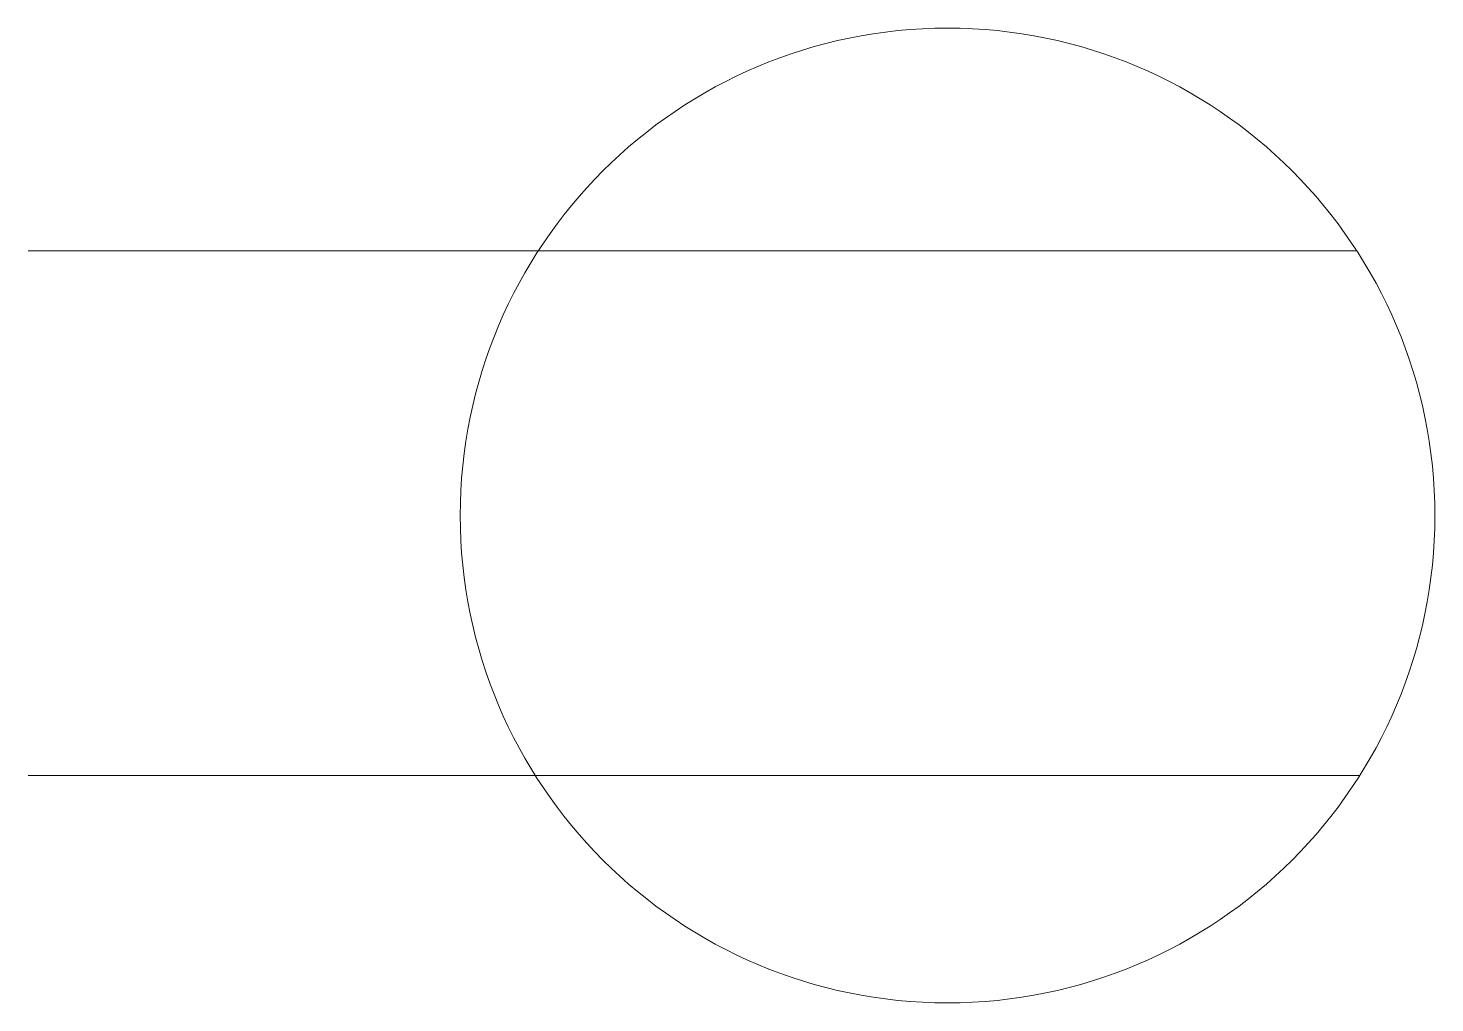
# Model space of a CAD drawing. Header units: inches. Extents: x 465.85 to 470.48, y 609.44 to 612.65.
import ezdxf

# ---------------------------------------------------------------- set-up
doc = ezdxf.new("R2010")
doc.units = ezdxf.units.IN
doc.header["$MEASUREMENT"] = 0
doc.layers.get('0').update_dxf_attribs({"color": 1, "lineweight": 9})

msp = doc.modelspace()

# ---------------------------------------------------------------- linework, layer by layer
for p, q in [((465.8452, 611.9153, -16.125), (470.227, 611.9153, -16.125)), ((465.8452, 610.1848, -16.125), (470.2366, 610.1848, -16.125))]:
    msp.add_line(p, q)
msp.add_circle((468.8774, 611.0426, -16.125), 1.6072)

doc.saveas('drawing.dxf')
